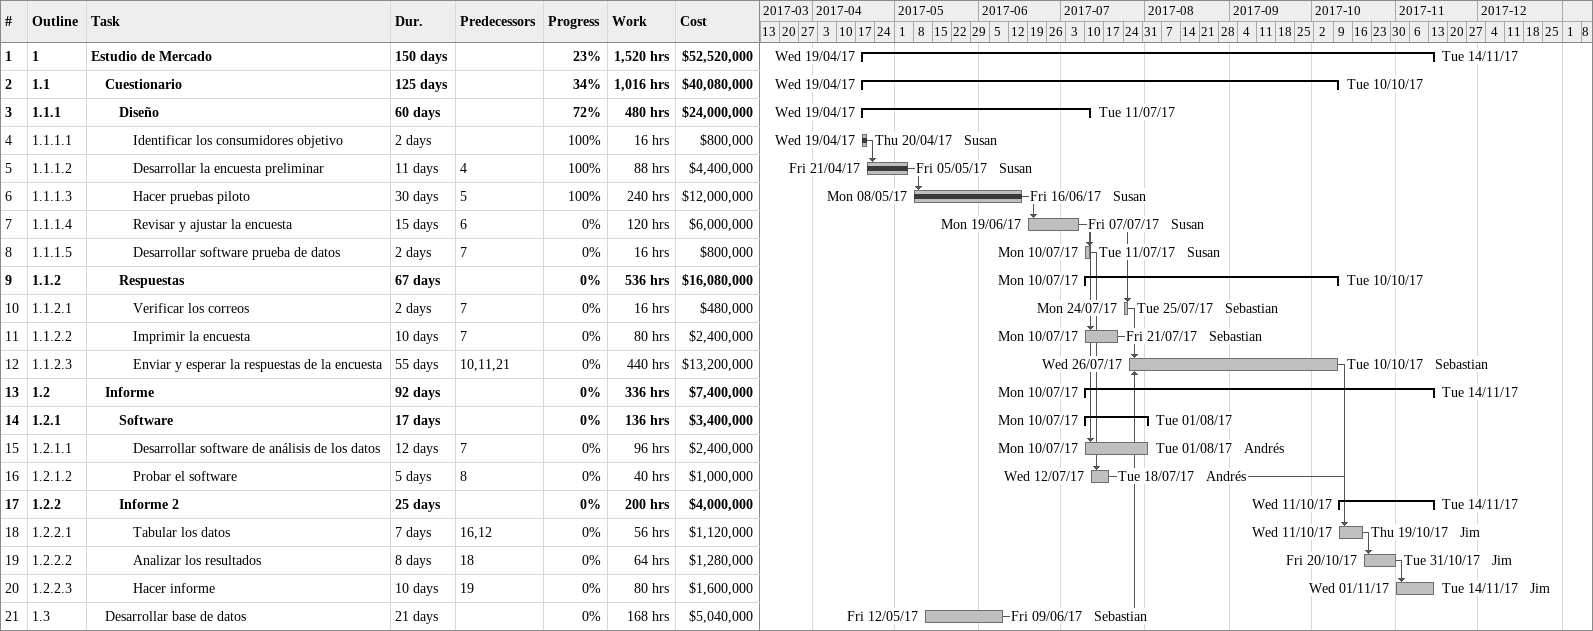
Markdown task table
| ID | WBS | Task | Duration | Start | Finish | Predecessors | Resources | % complete | Work (h) | Cost ($) |
|---|---|---|---|---|---|---|---|---|---|---|
| 1 | 1 | **Estudio de Mercado** | 150d | 2017-04-19 | 2017-11-14 |  |  | 23 | 1520 | 52520000 |
| 2 | 1.1 | **Cuestionario** | 125d | 2017-04-19 | 2017-10-10 |  |  | 34 | 1016 | 40080000 |
| 3 | 1.1.1 | **Diseño** | 60d | 2017-04-19 | 2017-07-11 |  |  | 72 | 480 | 24000000 |
| 4 | 1.1.1.1 | Identificar los consumidores objetivo | 2d | 2017-04-19 | 2017-04-20 |  | Susan | 100 | 16 | 800000 |
| 5 | 1.1.1.2 | Desarrollar la encuesta preliminar | 11d | 2017-04-21 | 2017-05-05 | 4 | Susan | 100 | 88 | 4400000 |
| 6 | 1.1.1.3 | Hacer pruebas piloto | 30d | 2017-05-08 | 2017-06-16 | 5 | Susan | 100 | 240 | 12000000 |
| 7 | 1.1.1.4 | Revisar y ajustar la encuesta | 15d | 2017-06-19 | 2017-07-07 | 6 | Susan | 0 | 120 | 6000000 |
| 8 | 1.1.1.5 | Desarrollar software prueba de datos | 2d | 2017-07-10 | 2017-07-11 | 7 | Susan | 0 | 16 | 800000 |
| 9 | 1.1.2 | **Respuestas** | 67d | 2017-07-10 | 2017-10-10 |  |  | 0 | 536 | 16080000 |
| 10 | 1.1.2.1 | Verificar los correos | 2d | 2017-07-24 | 2017-07-25 | 7 | Sebastian | 0 | 16 | 480000 |
| 11 | 1.1.2.2 | Imprimir la encuesta | 10d | 2017-07-10 | 2017-07-21 | 7 | Sebastian | 0 | 80 | 2400000 |
| 12 | 1.1.2.3 | Enviar y esperar la respuestas de la encuesta | 55d | 2017-07-26 | 2017-10-10 | 10, 11, 21 | Sebastian | 0 | 440 | 13200000 |
| 13 | 1.2 | **Informe** | 92d | 2017-07-10 | 2017-11-14 |  |  | 0 | 336 | 7400000 |
| 14 | 1.2.1 | **Software** | 17d | 2017-07-10 | 2017-08-01 |  |  | 0 | 136 | 3400000 |
| 15 | 1.2.1.1 | Desarrollar software de análisis de los datos | 12d | 2017-07-10 | 2017-08-01 | 7 | Andrés | 0 | 96 | 2400000 |
| 16 | 1.2.1.2 | Probar el software | 5d | 2017-07-12 | 2017-07-18 | 8 | Andrés | 0 | 40 | 1000000 |
| 17 | 1.2.2 | **Informe 2** | 25d | 2017-10-11 | 2017-11-14 |  |  | 0 | 200 | 4000000 |
| 18 | 1.2.2.1 | Tabular los datos | 7d | 2017-10-11 | 2017-10-19 | 16, 12 | Jim | 0 | 56 | 1120000 |
| 19 | 1.2.2.2 | Analizar los resultados | 8d | 2017-10-20 | 2017-10-31 | 18 | Jim | 0 | 64 | 1280000 |
| 20 | 1.2.2.3 | Hacer informe | 10d | 2017-11-01 | 2017-11-14 | 19 | Jim | 0 | 80 | 1600000 |
| 21 | 1.3 | Desarrollar base de datos | 21d | 2017-05-12 | 2017-06-09 |  | Sebastian | 0 | 168 | 5040000 |
